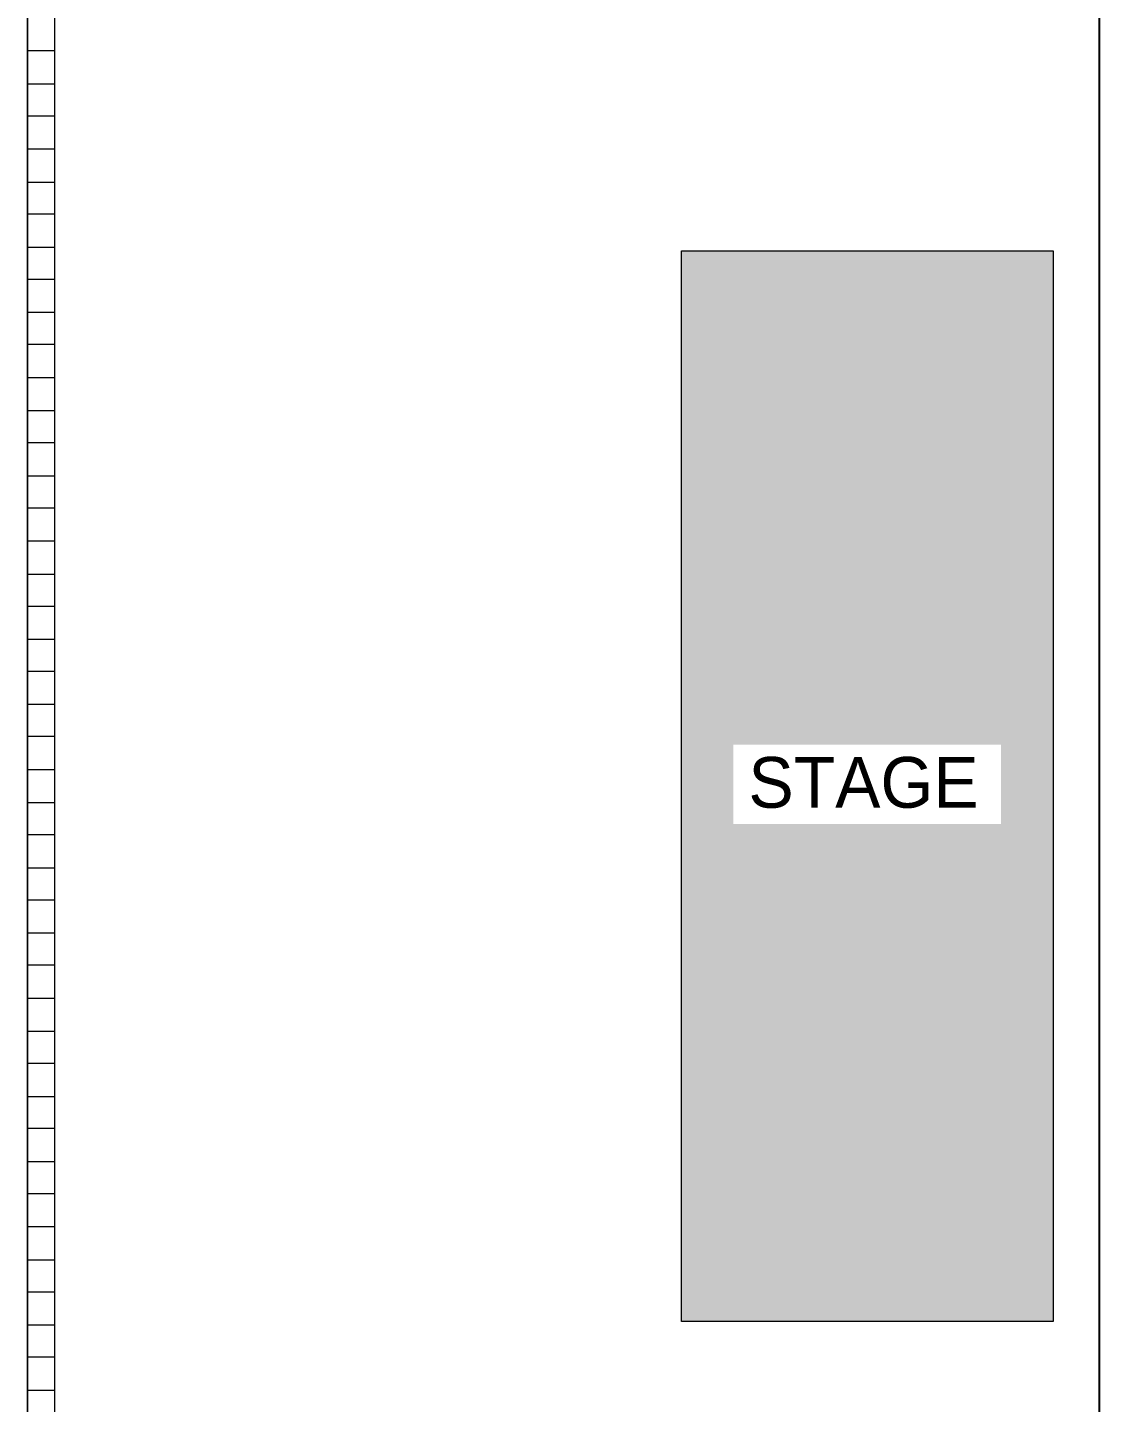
# Model space of a CAD drawing. Header units: inches. Extents: x 1969 to 240164, y 1364 to 46451.
# Drawn here: x 164874 to 167959, y 27071 to 31028 of the extents above; entities that cross this region are included whole.
import ezdxf

# ---------------------------------------------------------------- set-up
doc = ezdxf.new("R2010")
doc.units = ezdxf.units.IN
doc.header["$MEASUREMENT"] = 0
for name, color, linetype in [('PDF_0', 7, 'Continuous'), ('PDF_TEX', 7, 'Continuous'), ('PDF_TEXT', 7, 'Continuous')]:
    doc.layers.add(name, color=color, linetype=linetype)
doc.styles.add('PDF Century Gothic', font='GOTHIC.TTF')

msp = doc.modelspace()

# ---------------------------------------------------------------- linework, layer by layer
msp.add_line((167959.1, 25252.4), (167959.1, 31885.8))
at = {"layer": 'PDF_0', "lineweight": 0}
for points in [[(164874.2, 25252.4), (164952.6, 25252.4), (164952.6, 31879), (164874.2, 31879)], [(166755.8, 30385.9), (167826.1, 30385.9), (167826.1, 27304.5), (166755.8, 27304.5)]]:
    msp.add_lwpolyline(points, close=True, dxfattribs=at)
for points in [[(164874.2, 30962), (164952.6, 30962)], [(164874.2, 30866.6), (164952.6, 30866.6)], [(164874.2, 30774.5), (164952.6, 30774.5)], [(164874.2, 30679.1), (164952.6, 30679.1)], [(164874.2, 30583.6), (164952.6, 30583.6)], [(164874.2, 30491.6), (164952.6, 30491.6)], [(164874.2, 30396.2), (164952.6, 30396.2)], [(164874.2, 30304.1), (164952.6, 30304.1)], [(164874.2, 30208.7), (164952.6, 30208.7)], [(164874.2, 30116.6), (164952.6, 30116.6)], [(164874.2, 30021.2), (164952.6, 30021.2)], [(164874.2, 29925.8), (164952.6, 29925.8)], [(164874.2, 29833.7), (164952.6, 29833.7)], [(164874.2, 29738.3), (164952.6, 29738.3)], [(164874.2, 29646.2), (164952.6, 29646.2)], [(164874.2, 29550.8), (164952.6, 29550.8)], [(164874.2, 29455.4), (164952.6, 29455.4)], [(164874.2, 29363.3), (164952.6, 29363.3)], [(164874.2, 29267.9), (164952.6, 29267.9)], [(164874.2, 29175.8), (164952.6, 29175.8)], [(164874.2, 29080.4), (164952.6, 29080.4)], [(164874.2, 28988.4), (164952.6, 28988.4)], [(164874.2, 28892.9), (164952.6, 28892.9)], [(164874.2, 28797.5), (164952.6, 28797.5)], [(164874.2, 28705.4), (164952.6, 28705.4)], [(164874.2, 28610), (164952.6, 28610)], [(164874.2, 28518), (164952.6, 28518)], [(164874.2, 28422.5), (164952.6, 28422.5)], [(164874.2, 28330.5), (164952.6, 28330.5)], [(164874.2, 28235), (164952.6, 28235)], [(164874.2, 28139.6), (164952.6, 28139.6)], [(164874.2, 28047.6), (164952.6, 28047.6)], [(164874.2, 27952.1), (164952.6, 27952.1)], [(164874.2, 27860.1), (164952.6, 27860.1)], [(164874.2, 27764.6), (164952.6, 27764.6)], [(164874.2, 27672.6), (164952.6, 27672.6)], [(164874.2, 27577.2), (164952.6, 27577.2)], [(164874.2, 27481.7), (164952.6, 27481.7)], [(164874.2, 27389.7), (164952.6, 27389.7)], [(164874.2, 27294.2), (164952.6, 27294.2)], [(164874.2, 27202.2), (164952.6, 27202.2)], [(164874.2, 27106.8), (164952.6, 27106.8)]]:
    msp.add_lwpolyline(points, dxfattribs=at)
at = {"layer": 'PDF_0', "color": 11, "true_color": 0xf27172, "transparency": 33554559}
for points in [[(167826.1, 30385.9), (166755.8, 30385.9), (167826.1, 28964.5)], [(166755.8, 30385.9), (167826.1, 28964.5), (166755.8, 28964.5)], [(166905.8, 28964.5), (166755.8, 28964.5), (166905.8, 28736.1)], [(166755.8, 28964.5), (166905.8, 28736.1), (166755.8, 28736.1)], [(167826.1, 28964.5), (167676.1, 28964.5), (167826.1, 28736.1)], [(167676.1, 28964.5), (167826.1, 28736.1), (167676.1, 28736.1)], [(167826.1, 28736.1), (166755.8, 28736.1), (167826.1, 27304.5)], [(166755.8, 28736.1), (167826.1, 27304.5), (166755.8, 27304.5)]]:
    msp.add_solid(points, dxfattribs=at)
at = {"layer": 'PDF_TEX', "lineweight": 0}
for points in [[(164874.2, 25252.4), (164874.2, 31879)], [(164952.6, 22552.7), (164952.6, 31879)]]:
    msp.add_lwpolyline(points, dxfattribs=at)

# ---------------------------------------------------------------- texts
at = {"layer": 'PDF_TEXT', "insert": (166948.7, 28854.7), "char_height": 146.14, "attachment_point": 4, "style": 'PDF Century Gothic'}
msp.add_mtext('STAGE', dxfattribs=at)

doc.saveas('drawing.dxf')
